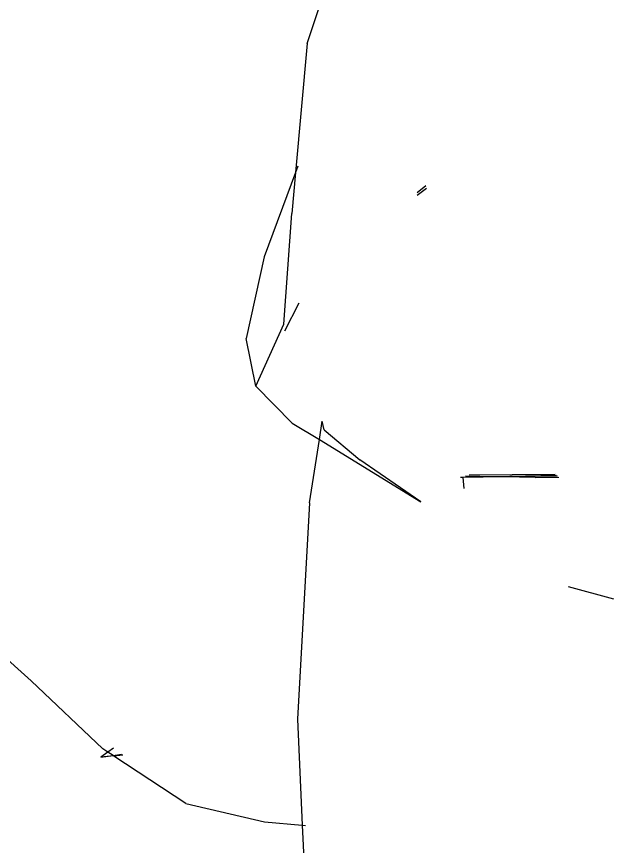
# Model space of a CAD drawing. Extents: x 44111 to 90315, y 4379 to 151689.
# Drawn here: x 65219.7 to 65303.6, y 132326.4 to 132443 of the extents above; entities that cross this region are included whole.
import ezdxf

# ---------------------------------------------------------------- set-up
doc = ezdxf.new("R2010")
doc.units = 0
doc.header["$LTSCALE"] = 1000
doc.header["$MEASUREMENT"] = 0
doc.layers.add('A-DETA-XFINE', color=154, linetype='Continuous')
doc.layers.add('家具', color=250, linetype='Continuous')

# ---------------------------------------------------------------- blocks, each defined once
blk = doc.blocks.new('雕像')
at = {"layer": 'A-DETA-XFINE'}
for p, q in [((644102.05, -359534.19), (644099.2, -359525.62)), ((644102.05, -359534.19), (644103.7, -359552.3)), ((644103.37, -359551.41), (644103.7, -359552.3)), ((644103.7, -359552.3), (644108.13, -359564.16)), ((644103.7, -359552.3), (644104.22, -359558.07)), ((644085.28, -359554.59), (644086.58, -359555.56)), ((644086.61, -359555.14), (644085.36, -359554.15)), ((644105.34, -359573.64), (644104.22, -359558.07)), ((644108.13, -359564.16), (644110.63, -359575.65)), ((644103.25, -359570.7), (644105.26, -359574.6)), ((644109.27, -359582.34), (644105.34, -359573.64)), ((644109.27, -359582.34), (644110.63, -359575.65)), ((644109.27, -359582.34), (644104.15, -359587.52)), ((644099.69, -359588.47), (644099.93, -359587.25)), ((644100.34, -359589.86), (644099.93, -359587.25)), ((644104.15, -359587.52), (644100.34, -359589.86)), ((644099.69, -359588.47), (644094.65, -359592.68)), ((644100.34, -359589.86), (644086.09, -359598.61)), ((644101.73, -359598.75), (644100.34, -359589.86)), ((644086.09, -359598.61), (644094.65, -359592.68)), ((644069.99, -359595.2), (644066.66, -359595.14)), ((644066.86, -359594.99), (644074.43, -359595.1)), ((644067, -359594.88), (644075.78, -359595.07)), ((644067.17, -359594.76), (644079.29, -359594.83)), ((644069.99, -359595.2), (644074.43, -359595.1)), ((644074.43, -359595.1), (644075.78, -359595.07)), ((644074.43, -359595.1), (644080.12, -359595.16)), ((644075.78, -359595.07), (644079.78, -359594.98)), ((644075.78, -359595.07), (644080.12, -359595.16)), ((644079.99, -359596.73), (644080.12, -359595.16)), ((644080.12, -359595.16), (644080.13, -359595.08)), ((644080.12, -359595.16), (644080.42, -359595.17)), ((644080.42, -359595.17), (644080.49, -359595.19)), ((644101.73, -359598.75), (644103.4, -359629.15)), ((644065.38, -359610.5), (644058.99, -359612.23)), ((644140.85, -359623.75), (644156.18, -359610.07)), ((644140.85, -359623.75), (644130.79, -359633.3)), ((644103.4, -359629.15), (644102.75, -359644.04)), ((644127.99, -359634.21), (644129.24, -359634.32)), ((644128.08, -359634.14), (644129.24, -359634.32)), ((644129.36, -359634.24), (644128.17, -359634.07)), ((644129.29, -359633.22), (644130.07, -359633.77)), ((644129.36, -359634.24), (644130.07, -359633.77)), ((644130.07, -359633.77), (644130.79, -359633.3)), ((644130.07, -359633.77), (644131.07, -359634.49)), ((644119.14, -359640.97), (644129.24, -359634.32)), ((644129.24, -359634.32), (644129.29, -359634.28)), ((644129.29, -359634.28), (644129.36, -359634.24)), ((644129.29, -359634.28), (644131.07, -359634.49)), ((644131.07, -359634.49), (644129.36, -359634.24)), ((644119.14, -359640.97), (644108.05, -359643.55)), ((644102.75, -359644.04), (644101.93, -359662.56)), ((644102.75, -359644.04), (644102.3, -359644.08)), ((644108.05, -359643.55), (644102.75, -359644.04))]:
    blk.add_line(p, q, dxfattribs=at)

msp = doc.modelspace()

# ---------------------------------------------------------------- block references
at = {"layer": '家具', "xscale": -1}
msp.add_blockref('雕像', (709362.59, 491973.43), dxfattribs=at)

doc.saveas('drawing.dxf')
